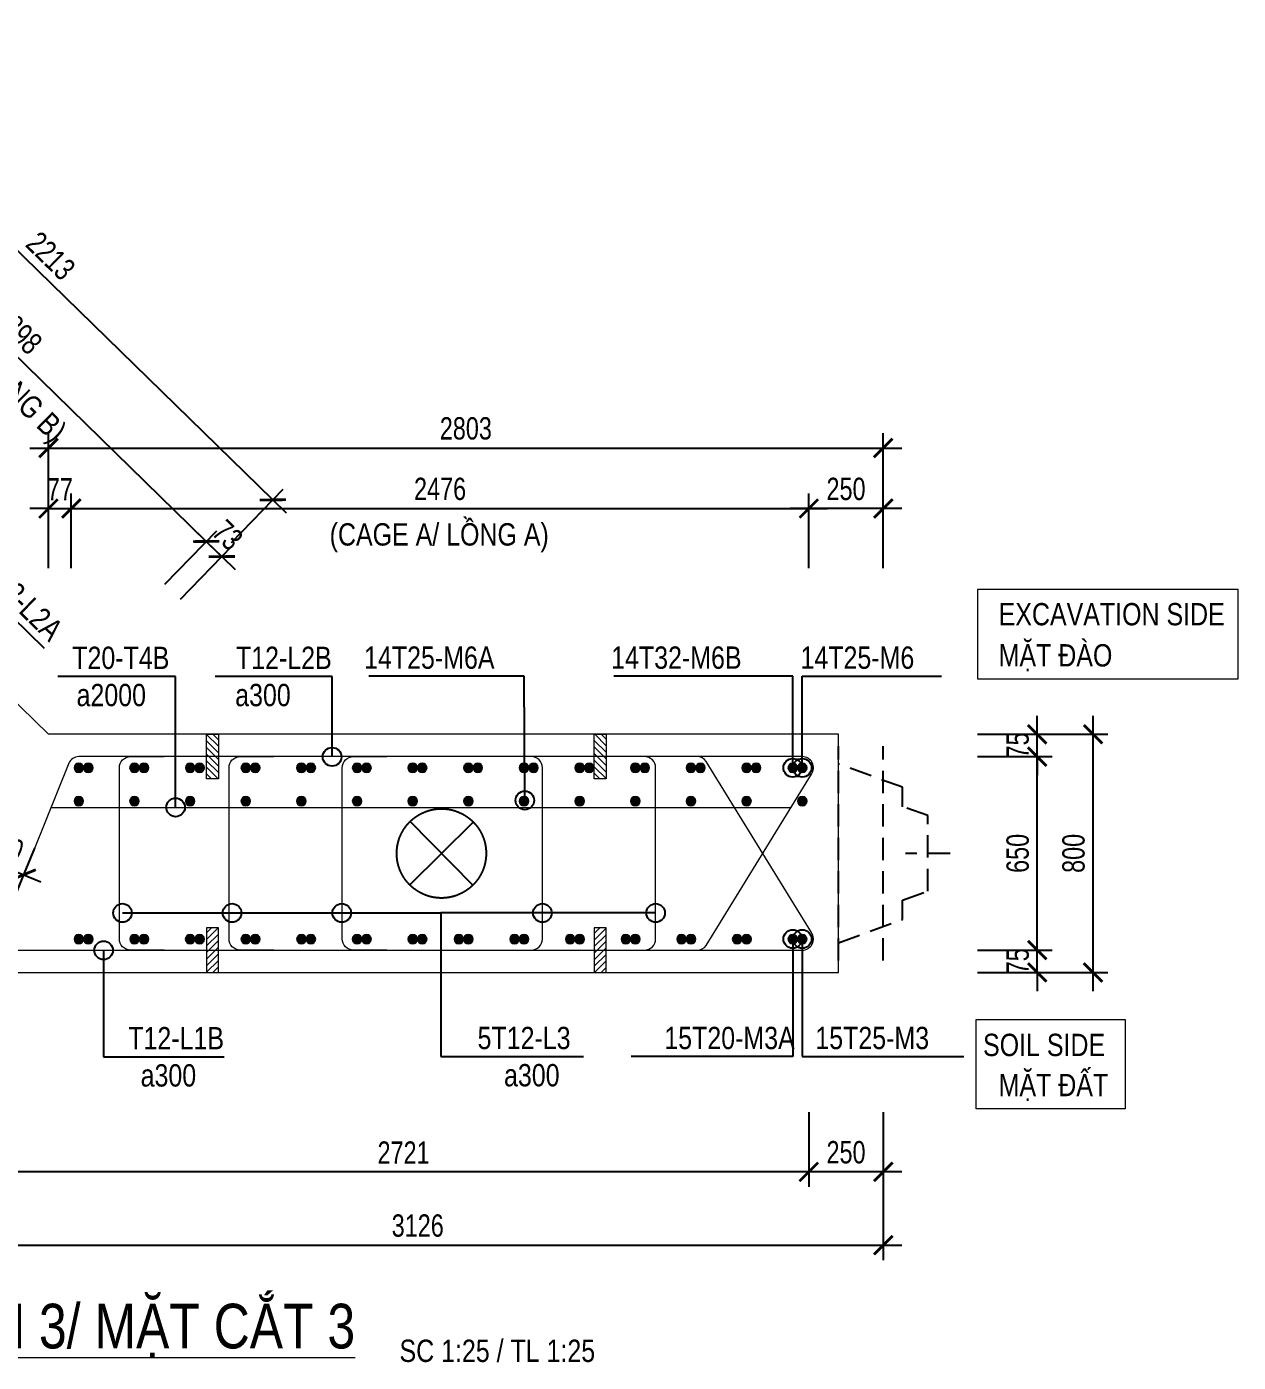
# Model space of a CAD drawing. Header units: millimetres. Extents: x 2611025 to 4139346, y -89870 to 101087.
# Drawn here: x 3823453 to 3839724, y -21333 to -3390 of the extents above; entities that cross this region are included whole.
import ezdxf
from ezdxf.enums import TextEntityAlignment as Align

# ---------------------------------------------------------------- set-up
doc = ezdxf.new("R2010")
doc.units = ezdxf.units.MM
doc.header["$LTSCALE"] = 1200
doc.header["$PDMODE"] = 35
doc.linetypes.add('CENTER', pattern=[2, 1.25, -0.25, 0.25, -0.25])
doc.linetypes.add('HIDDEN', pattern=[0.375, 0.25, -0.125])
for name, color, linetype in [('2', 3, 'Continuous'), ('CDC.04.HIDDEN', 8, 'HIDDEN'), ('MIE', 5, 'HIDDEN')]:
    doc.layers.add(name, color=color, linetype=linetype)
for name, color, linetype, lineweight in [('5', 5, 'Continuous', 13), ('BOUND', 3, 'Continuous', 20), ('CWS', 8, 'HIDDEN', 9), ('ENOTE', 2, 'Continuous', 15), ('GRID', 74, 'CENTER', 15), ('K-THUOC', 1, 'Continuous', 18), ('LEADER', 8, 'Continuous', 9), ('MCT', 6, 'Continuous', 20), ('TEXTEN', 3, 'Continuous', 13), ('TEXTMA', 2, 'Continuous', 13), ('TEXTVN', 2, 'Continuous', 20), ('TIE', 4, 'Continuous', 13)]:
    doc.layers.add(name, color=color, linetype=linetype, lineweight=lineweight)
doc.styles.add('DB_Arial', font='arial.ttf', dxfattribs={"width": 0.8})
doc.styles.add('SMTEXT', font='arial.ttf', dxfattribs={"width": 0.75})
doc.dimstyles.new('BSV25', dxfattribs={"dimtxt": 300, "dimasz": 250, "dimexe": 200, "dimexo": 0, "dimgap": 108, "dimtad": 1, "dimdec": 0, "dimlfac": 0.25, "dimdsep": 46, "dimtxsty": 'SMTEXT', "dimblk": 'ARCHTICK', "dimcen": 100, "dimdle": 250, "dimclrd": 256, "dimclre": 256, "dimclrt": 2, "dimadec": 0, "dimazin": 0, "dimtfac": 1, "dimtdec": 0, "dimtix": 1, "dimtmove": 2, "dimatfit": 3, "dimfxl": 800, "dimfxlon": 1, "dimtolj": 1, "dimtzin": 0, "dimarcsym": 0})

# ---------------------------------------------------------------- blocks, each defined once
blk = doc.blocks.new('_ArchTick')
at = {"color": 0, "linetype": 'ByBlock', "const_width": 0.15}
blk.add_lwpolyline([(-0.5, -0.5), (0.5, 0.5)], dxfattribs=at)
blk = doc.blocks.new('*D1226')
at = {"layer": 'Defpoints', "color": 0, "transparency": 16777216}
for p in [(3834416, -12896), (3837773, -12896), (3834416, -16096)]:
    blk.add_point(p, dxfattribs=at)
at = {"layer": 'K-THUOC', "lineweight": -2, "transparency": 16777216}
for p, q in [((3837773, -16346), (3837773, -12646)), ((3836973, -12896), (3837973, -12896)), ((3836973, -16096), (3837973, -16096))]:
    blk.add_line(p, q, dxfattribs=at)
at = {"layer": 'K-THUOC', "lineweight": -2, "transparency": 16777216, "xscale": 250, "yscale": 250, "zscale": 250}
for p, rotation in [((3837773, -12896), 90), ((3837773, -16096), 270)]:
    blk.add_blockref('_ArchTick', p, dxfattribs=dict(at, rotation=rotation))
at = {"layer": 'K-THUOC', "color": 2, "transparency": 16777216, "insert": (3837512, -14496), "char_height": 300, "attachment_point": 5, "rotation": 90, "style": 'SMTEXT'}
blk.add_mtext('\\A1;800', dxfattribs=at)
blk = doc.blocks.new('*D1227')
at = {"layer": 'Defpoints', "color": 0, "transparency": 16777216}
for p in [(3834416, -15796), (3837023, -15796), (3834416, -16096)]:
    blk.add_point(p, dxfattribs=at)
at = {"layer": 'K-THUOC', "lineweight": -2, "transparency": 16777216}
for p, q in [((3837023, -15796), (3837023, -15546)), ((3836223, -15796), (3837223, -15796)), ((3837023, -16096), (3837023, -15796)), ((3836223, -16096), (3837223, -16096)), ((3837023, -16096), (3837023, -16346))]:
    blk.add_line(p, q, dxfattribs=at)
at = {"layer": 'K-THUOC', "lineweight": -2, "transparency": 16777216, "xscale": 250, "yscale": 250, "zscale": 250}
for p, rotation in [((3837023, -15796), 270), ((3837023, -16096), 90)]:
    blk.add_blockref('_ArchTick', p, dxfattribs=dict(at, rotation=rotation))
at = {"layer": 'K-THUOC', "color": 2, "transparency": 16777216, "insert": (3836762, -15946), "char_height": 300, "attachment_point": 5, "rotation": 90, "style": 'SMTEXT'}
blk.add_mtext('\\A1;75', dxfattribs=at)
blk = doc.blocks.new('*D1228')
at = {"layer": 'Defpoints', "color": 0, "transparency": 16777216}
for p in [(3834416, -13196), (3837023, -13196), (3834416, -15796)]:
    blk.add_point(p, dxfattribs=at)
at = {"layer": 'K-THUOC', "lineweight": -2, "transparency": 16777216}
for p, q in [((3837023, -16046), (3837023, -12946)), ((3836223, -13196), (3837223, -13196)), ((3836223, -15796), (3837223, -15796))]:
    blk.add_line(p, q, dxfattribs=at)
at = {"layer": 'K-THUOC', "lineweight": -2, "transparency": 16777216, "xscale": 250, "yscale": 250, "zscale": 250}
for p, rotation in [((3837023, -13196), 90), ((3837023, -15796), 270)]:
    blk.add_blockref('_ArchTick', p, dxfattribs=dict(at, rotation=rotation))
at = {"layer": 'K-THUOC', "color": 2, "transparency": 16777216, "insert": (3836762, -14496), "char_height": 300, "attachment_point": 5, "rotation": 90, "style": 'SMTEXT'}
blk.add_mtext('\\A1;650', dxfattribs=at)
blk = doc.blocks.new('*D1229')
at = {"layer": 'Defpoints', "color": 0, "transparency": 16777216}
for p in [(3834416, -12896), (3837023, -12896), (3834416, -13196)]:
    blk.add_point(p, dxfattribs=at)
at = {"layer": 'K-THUOC', "lineweight": -2, "transparency": 16777216}
for p, q in [((3837023, -12896), (3837023, -12646)), ((3836223, -12896), (3837223, -12896)), ((3837023, -13196), (3837023, -12896)), ((3836223, -13196), (3837223, -13196)), ((3837023, -13196), (3837023, -13446))]:
    blk.add_line(p, q, dxfattribs=at)
at = {"layer": 'K-THUOC', "lineweight": -2, "transparency": 16777216, "xscale": 250, "yscale": 250, "zscale": 250}
for p, rotation in [((3837023, -12896), 270), ((3837023, -13196), 90)]:
    blk.add_blockref('_ArchTick', p, dxfattribs=dict(at, rotation=rotation))
at = {"layer": 'K-THUOC', "color": 2, "transparency": 16777216, "insert": (3836762, -13046), "char_height": 300, "attachment_point": 5, "rotation": 90, "style": 'SMTEXT'}
blk.add_mtext('\\A1;75', dxfattribs=at)
blk = doc.blocks.new('sp')
at = {"layer": '5', "lineweight": 20}
h = blk.add_hatch(dxfattribs=at)
h.set_pattern_fill('ANSI31', color=256, scale=500)
h.set_pattern_definition([(45, (0, 0), (-44.194, 44.194), [])])
h.paths.add_polyline_path([(80, 300), (-80, 300), (-80, -300), (80, -300)])
blk.add_lwpolyline([(-80, -300), (80, -300), (80, 300), (-80, 300)], close=True, dxfattribs=at)
blk = doc.blocks.new('tremie')
at = {"layer": 'MIE', "color": 74, "ltscale": 1000}
for p, q in [((424, -424), (-424, 424)), ((424, 424), (-424, -424))]:
    blk.add_line(p, q, dxfattribs=at)
at = {"layer": 'MIE', "ltscale": 500}
blk.add_circle((0, 0), 600, dxfattribs=at)
blk = doc.blocks.new('*D1254')
at = {"layer": 'Defpoints', "color": 0, "transparency": 16777216}
for p in [(3822820, -14123), (3823559, -14428), (3823412, -14783)]:
    blk.add_point(p, dxfattribs=at)
at = {"layer": 'K-THUOC', "lineweight": -2, "transparency": 16777216}
for p, q in [((3822820, -14123), (3822597, -14663)), ((3822442, -14383), (3823643, -14879)), ((3823559, -14428), (3823335, -14968))]:
    blk.add_line(p, q, dxfattribs=at)
at = {"layer": 'K-THUOC', "lineweight": -2, "transparency": 16777216, "xscale": 250, "yscale": 250, "zscale": 250}
for p, rotation in [((3822673, -14478), 157.5409148635427), ((3823412, -14783), 337.5409148635426)]:
    blk.add_blockref('_ArchTick', p, dxfattribs=dict(at, rotation=rotation))
at = {"layer": 'K-THUOC', "color": 2, "transparency": 16777216, "insert": (3823142, -14389), "char_height": 300, "attachment_point": 5, "rotation": 337.5409, "style": 'SMTEXT'}
blk.add_mtext('\\A1;200', dxfattribs=at)
blk = doc.blocks.new('mct1')
at = {"lineweight": 9}
h = blk.add_hatch(color=256, dxfattribs=at)
h.dxf.hatch_style = 1
h.paths.add_polyline_path([(-16, 0, 1), (16, 0, 1)])
blk.add_circle((0, 0), 16, dxfattribs=at)
blk = doc.blocks.new('*U1218')
at = {"layer": 'MCT', "xscale": -4, "yscale": 4, "zscale": 4, "rotation": 180}
blk.add_blockref('mct1', (0, 0), dxfattribs=at)
blk = doc.blocks.new('*U1219')
at = {"layer": '2', "color": 0, "linetype": 'ByBlock', "lineweight": -2, "transparency": 16777216}
for p in [(0, 0), (747, 0), (1495, 0), (2242, 0), (2989, 0), (3737, 0), (4484, 0), (5232, 0), (5979, 0), (6726, 0), (7474, 0), (8221, 0), (8968, 0), (9716, 0)]:
    blk.add_blockref('*U1218', p, dxfattribs=at)
blk = doc.blocks.new('*U1220')
at = {"layer": 'MCT', "xscale": -4, "yscale": 4, "zscale": 4, "rotation": 180}
blk.add_blockref('mct1', (0, 0), dxfattribs=at)
blk = doc.blocks.new('*U1221')
at = {"layer": '2', "color": 0, "linetype": 'ByBlock', "lineweight": -2, "transparency": 16777216}
for p in [(0, 0), (747, 0), (1495, 0), (2242, 0), (2989, 0), (3737, 0), (4484, 0), (5232, 0), (5979, 0), (6726, 0), (7474, 0), (8221, 0), (8968, 0), (9716, 0)]:
    blk.add_blockref('*U1220', p, dxfattribs=at)
blk = doc.blocks.new('cws800')
at = {"layer": 'CDC.04.HIDDEN'}
for p, q in [((-600, 1440), (-600, -1440)), ((0, 1440), (0, -1440))]:
    blk.add_line(p, q, dxfattribs=at)
for points in [[(0, 1200), (-860, 888), (-860, 627), (-1200, 507), (-1200, -507), (-860, -627), (-860, -888), (0, -1200)], [(-1500, 0), (-900, 0)]]:
    blk.add_lwpolyline(points, dxfattribs=at)
blk = doc.blocks.new('*D1463')
at = {"layer": 'Defpoints', "color": 0, "transparency": 16777216}
for p in [(3833956, -9863), (3824052, -12896), (3833956, -13346)]:
    blk.add_point(p, dxfattribs=at)
at = {"layer": 'K-THUOC', "lineweight": -2, "transparency": 16777216}
for p, q in [((3824052, -10663), (3824052, -9663)), ((3833956, -10663), (3833956, -9663)), ((3823802, -9863), (3834206, -9863))]:
    blk.add_line(p, q, dxfattribs=at)
at = {"layer": 'K-THUOC', "lineweight": -2, "transparency": 16777216, "xscale": 250, "yscale": 250, "zscale": 250, "rotation": 180}
blk.add_blockref('_ArchTick', (3824052, -9863), dxfattribs=at)
at = {"layer": 'K-THUOC', "lineweight": -2, "transparency": 16777216, "xscale": 250, "yscale": 250, "zscale": 250}
blk.add_blockref('_ArchTick', (3833956, -9863), dxfattribs=at)
at = {"layer": 'K-THUOC', "color": 2, "transparency": 16777216, "insert": (3829004, -9601), "char_height": 300, "attachment_point": 5, "style": 'SMTEXT'}
blk.add_mtext('\\A1;2476', dxfattribs=at)
blk = doc.blocks.new('*D1464')
at = {"layer": 'Defpoints', "color": 0, "transparency": 16777216}
for p in [(3833956, -9863), (3834956, -12896), (3833956, -13346)]:
    blk.add_point(p, dxfattribs=at)
at = {"layer": 'K-THUOC', "lineweight": -2, "transparency": 16777216}
for p, q in [((3833956, -10663), (3833956, -9663)), ((3834956, -10663), (3834956, -9663)), ((3835206, -9863), (3833706, -9863))]:
    blk.add_line(p, q, dxfattribs=at)
at = {"layer": 'K-THUOC', "lineweight": -2, "transparency": 16777216, "xscale": 250, "yscale": 250, "zscale": 250, "rotation": 180}
blk.add_blockref('_ArchTick', (3833956, -9863), dxfattribs=at)
at = {"layer": 'K-THUOC', "lineweight": -2, "transparency": 16777216, "xscale": 250, "yscale": 250, "zscale": 250}
blk.add_blockref('_ArchTick', (3834956, -9863), dxfattribs=at)
at = {"layer": 'K-THUOC', "color": 2, "transparency": 16777216, "insert": (3834456, -9601), "char_height": 300, "attachment_point": 5, "style": 'SMTEXT'}
blk.add_mtext('\\A1;250', dxfattribs=at)
blk = doc.blocks.new('*D1465')
at = {"layer": 'Defpoints', "color": 0, "transparency": 16777216}
for p in [(3817994, -7502), (3825865, -10305), (3823536, -12692)]:
    blk.add_point(p, dxfattribs=at)
at = {"layer": 'K-THUOC', "lineweight": -2, "transparency": 16777216}
for p, q in [((3820253, -4828), (3826044, -10480)), ((3819874, -5576), (3820572, -4860)), ((3825307, -10878), (3826005, -10162))]:
    blk.add_line(p, q, dxfattribs=at)
at = {"layer": 'K-THUOC', "lineweight": -2, "transparency": 16777216, "xscale": 250, "yscale": 250, "zscale": 250}
for p, rotation in [((3820432, -5003), 135.698694382983), ((3825865, -10305), 315.698694382983)]:
    blk.add_blockref('_ArchTick', p, dxfattribs=dict(at, rotation=rotation))
at = {"layer": 'K-THUOC', "color": 2, "transparency": 16777216, "insert": (3823331, -7467), "char_height": 300, "attachment_point": 5, "rotation": 315.6987, "style": 'SMTEXT'}
blk.add_mtext('\\A1;1898', dxfattribs=at)
blk = doc.blocks.new('*D1467')
at = {"layer": 'Defpoints', "color": 0, "transparency": 16777216}
for p in [(3826074, -10509), (3823536, -12692), (3823745, -12896)]:
    blk.add_point(p, dxfattribs=at)
at = {"layer": 'K-THUOC', "lineweight": -2, "transparency": 16777216}
for p, q in [((3825307, -10878), (3826005, -10162)), ((3825865, -10305), (3825686, -10130)), ((3825516, -11082), (3826214, -10366)), ((3825865, -10305), (3826074, -10509)), ((3826074, -10509), (3826253, -10684))]:
    blk.add_line(p, q, dxfattribs=at)
at = {"layer": 'K-THUOC', "lineweight": -2, "transparency": 16777216, "xscale": 250, "yscale": 250, "zscale": 250}
for p, rotation in [((3825865, -10305), 315.698694382983), ((3826074, -10509), 135.698694382983)]:
    blk.add_blockref('_ArchTick', p, dxfattribs=dict(at, rotation=rotation))
at = {"layer": 'K-THUOC', "color": 2, "transparency": 16777216, "insert": (3826152, -10220), "char_height": 300, "attachment_point": 5, "rotation": 315.6987, "style": 'SMTEXT'}
blk.add_mtext('\\A1;73', dxfattribs=at)
blk = doc.blocks.new('*D1472')
at = {"layer": 'Defpoints', "color": 0, "transparency": 16777216}
for p in [(3833956, -15647), (3834956, -15936), (3833956, -18775)]:
    blk.add_point(p, dxfattribs=at)
at = {"layer": 'K-THUOC', "lineweight": -2, "transparency": 16777216}
for p, q in [((3833956, -17975), (3833956, -18975)), ((3834956, -17975), (3834956, -18975)), ((3835206, -18775), (3833706, -18775))]:
    blk.add_line(p, q, dxfattribs=at)
at = {"layer": 'K-THUOC', "lineweight": -2, "transparency": 16777216, "xscale": 250, "yscale": 250, "zscale": 250, "rotation": 180}
blk.add_blockref('_ArchTick', (3833956, -18775), dxfattribs=at)
at = {"layer": 'K-THUOC', "lineweight": -2, "transparency": 16777216, "xscale": 250, "yscale": 250, "zscale": 250}
blk.add_blockref('_ArchTick', (3834956, -18775), dxfattribs=at)
at = {"layer": 'K-THUOC', "color": 2, "transparency": 16777216, "insert": (3834456, -18513), "char_height": 300, "attachment_point": 5, "style": 'SMTEXT'}
blk.add_mtext('\\A1;250', dxfattribs=at)
blk = doc.blocks.new('*D1473')
at = {"layer": 'Defpoints', "color": 0, "transparency": 16777216}
for p in [(3833956, -15647), (3823073, -16096), (3823073, -18775)]:
    blk.add_point(p, dxfattribs=at)
at = {"layer": 'K-THUOC', "lineweight": -2, "transparency": 16777216}
for p, q in [((3823073, -17975), (3823073, -18975)), ((3833956, -17975), (3833956, -18975)), ((3834206, -18775), (3822823, -18775))]:
    blk.add_line(p, q, dxfattribs=at)
at = {"layer": 'K-THUOC', "lineweight": -2, "transparency": 16777216, "xscale": 250, "yscale": 250, "zscale": 250, "rotation": 180}
blk.add_blockref('_ArchTick', (3823073, -18775), dxfattribs=at)
at = {"layer": 'K-THUOC', "lineweight": -2, "transparency": 16777216, "xscale": 250, "yscale": 250, "zscale": 250}
blk.add_blockref('_ArchTick', (3833956, -18775), dxfattribs=at)
at = {"layer": 'K-THUOC', "color": 2, "transparency": 16777216, "insert": (3828514, -18516), "char_height": 300, "attachment_point": 5, "style": 'SMTEXT'}
blk.add_mtext('\\A1;2721', dxfattribs=at)
blk = doc.blocks.new('*D1475')
at = {"layer": 'Defpoints', "color": 0, "transparency": 16777216}
for p in [(3834956, -15936), (3822452, -16096), (3834956, -19760)]:
    blk.add_point(p, dxfattribs=at)
at = {"layer": 'K-THUOC', "lineweight": -2, "transparency": 16777216}
for p, q in [((3822452, -18960), (3822452, -19960)), ((3834956, -18960), (3834956, -19960)), ((3822202, -19760), (3835206, -19760))]:
    blk.add_line(p, q, dxfattribs=at)
at = {"layer": 'K-THUOC', "lineweight": -2, "transparency": 16777216, "xscale": 250, "yscale": 250, "zscale": 250, "rotation": 180}
blk.add_blockref('_ArchTick', (3822452, -19760), dxfattribs=at)
at = {"layer": 'K-THUOC', "lineweight": -2, "transparency": 16777216, "xscale": 250, "yscale": 250, "zscale": 250}
blk.add_blockref('_ArchTick', (3834956, -19760), dxfattribs=at)
at = {"layer": 'K-THUOC', "color": 2, "transparency": 16777216, "insert": (3828704, -19498), "char_height": 300, "attachment_point": 5, "style": 'SMTEXT'}
blk.add_mtext('\\A1;3126', dxfattribs=at)
blk = doc.blocks.new('*D1476')
at = {"layer": 'Defpoints', "color": 0, "transparency": 16777216}
for p in [(3817380, -6685), (3826760, -9747), (3823715, -12867)]:
    blk.add_point(p, dxfattribs=at)
at = {"layer": 'K-THUOC', "lineweight": -2, "transparency": 16777216}
for p, q in [((3820246, -3390), (3826938, -9921)), ((3819866, -4137), (3820564, -3421)), ((3826201, -10319), (3826899, -9604))]:
    blk.add_line(p, q, dxfattribs=at)
at = {"layer": 'K-THUOC', "lineweight": -2, "transparency": 16777216, "xscale": 250, "yscale": 250, "zscale": 250}
for p, rotation in [((3820425, -3565), 135.698694382983), ((3826760, -9747), 315.698694382983)]:
    blk.add_blockref('_ArchTick', p, dxfattribs=dict(at, rotation=rotation))
at = {"layer": 'K-THUOC', "color": 2, "transparency": 16777216, "insert": (3823775, -6469), "char_height": 300, "attachment_point": 5, "rotation": 315.6987, "style": 'SMTEXT'}
blk.add_mtext('\\A1;2213', dxfattribs=at)
blk = doc.blocks.new('*D1477')
at = {"layer": 'Defpoints', "color": 0, "transparency": 16777216}
for p in [(3824052, -9863), (3823745, -12896), (3824052, -12896)]:
    blk.add_point(p, dxfattribs=at)
at = {"layer": 'K-THUOC', "lineweight": -2, "transparency": 16777216}
for p, q in [((3823745, -10663), (3823745, -9663)), ((3824052, -10663), (3824052, -9663)), ((3823745, -9863), (3823495, -9863)), ((3823745, -9863), (3824052, -9863)), ((3824052, -9863), (3824302, -9863))]:
    blk.add_line(p, q, dxfattribs=at)
at = {"layer": 'K-THUOC', "lineweight": -2, "transparency": 16777216, "xscale": 250, "yscale": 250, "zscale": 250}
blk.add_blockref('_ArchTick', (3823745, -9863), dxfattribs=at)
at = {"layer": 'K-THUOC', "lineweight": -2, "transparency": 16777216, "xscale": 250, "yscale": 250, "zscale": 250, "rotation": 180}
blk.add_blockref('_ArchTick', (3824052, -9863), dxfattribs=at)
at = {"layer": 'K-THUOC', "color": 2, "transparency": 16777216, "insert": (3823899, -9605), "char_height": 300, "attachment_point": 5, "style": 'SMTEXT'}
blk.add_mtext('\\A1;77', dxfattribs=at)
blk = doc.blocks.new('*D1478')
at = {"layer": 'Defpoints', "color": 0, "transparency": 16777216}
for p in [(3834956, -9050), (3823745, -12896), (3834956, -12896)]:
    blk.add_point(p, dxfattribs=at)
at = {"layer": 'K-THUOC', "lineweight": -2, "transparency": 16777216}
for p, q in [((3823745, -9850), (3823745, -8850)), ((3834956, -9850), (3834956, -8850)), ((3823495, -9050), (3835206, -9050))]:
    blk.add_line(p, q, dxfattribs=at)
at = {"layer": 'K-THUOC', "lineweight": -2, "transparency": 16777216, "xscale": 250, "yscale": 250, "zscale": 250, "rotation": 180}
blk.add_blockref('_ArchTick', (3823745, -9050), dxfattribs=at)
at = {"layer": 'K-THUOC', "lineweight": -2, "transparency": 16777216, "xscale": 250, "yscale": 250, "zscale": 250}
blk.add_blockref('_ArchTick', (3834956, -9050), dxfattribs=at)
at = {"layer": 'K-THUOC', "color": 2, "transparency": 16777216, "insert": (3829350, -8788), "char_height": 300, "attachment_point": 5, "style": 'SMTEXT'}
blk.add_mtext('\\A1;2803', dxfattribs=at)

msp = doc.modelspace()

# ---------------------------------------------------------------- linework, layer by layer
at = {"layer": 'BOUND'}
msp.add_lwpolyline([(3823006.5, -16096.1), (3834355.7, -16096.1), (3834355.7, -12896.1), (3823744.7, -12896.1), (3816957.6, -6272.6), (3814727.5, -8557.8), (3822452, -16096.1)], dxfattribs=at)
at = {"layer": 'TEXTEN'}
for points in [[(3839723.5, -12153.1), (3839723.5, -10953.1), (3836223.5, -10953.1), (3836223.5, -12153.1)], [(3836203.2, -17929.8), (3836203.2, -16729.8), (3838203.2, -16729.8), (3838203.2, -17929.8)]]:
    msp.add_lwpolyline(points, close=True, dxfattribs=at)
at = {"layer": 'TIE'}
msp.add_line((3823779.4, -13878.1), (3833717.5, -13878.1), dxfattribs=at)
at = {"layer": 'TIE', "lineweight": 20}
msp.add_lwpolyline([(3829133.9, -15796.1), (3832456.5, -15796.1, 0.244599), (3832579.3, -15732.2), (3833991.1, -13432.2, 0.6069433), (3833868.2, -13196.1), (3824152.1, -13196.1, 0.305741), (3824018.5, -13286.2), (3823084.5, -15598.2, 0.5316973), (3823218.1, -15796.1), (3833868.2, -15796.1, 0.6069433), (3833991.1, -15560.1), (3832579.3, -13260.1, 0.244599), (3832456.5, -13196.1), (3829133.9, -13196.1)], format="xyb", dxfattribs=at)
at = {"layer": 'TIE'}
for points in [[(3825297.4, -15796.1), (3824847.4, -15796.1, -0.4142136), (3824697.4, -15646.1), (3824697.4, -13346.1, -0.4142136), (3824847.4, -13196.1), (3825297.4, -13196.1)], [(3826770, -15796.1), (3826320, -15796.1, -0.4142136), (3826170, -15646.1), (3826170, -13346.1, -0.4142136), (3826320, -13196.1), (3826770, -13196.1)], [(3828289.8, -15796.1), (3827839.8, -15796.1, -0.4142136), (3827689.8, -15646.1), (3827689.8, -13346.1, -0.4142136), (3827839.8, -13196.1), (3828289.8, -13196.1)], [(3829778.3, -15796.1), (3830228.3, -15796.1, 0.4142136), (3830378.3, -15646.1), (3830378.3, -13346.1, 0.4142136), (3830228.3, -13196.1), (3829778.3, -13196.1)], [(3831299, -15796.1), (3831749, -15796.1, 0.4142136), (3831899, -15646.1), (3831899, -13346.1, 0.4142136), (3831749, -13196.1), (3831299, -13196.1)]]:
    msp.add_lwpolyline(points, format="xyb", dxfattribs=at)

# ---------------------------------------------------------------- block references
at = {"layer": '2'}
for name, p in [('*U1219', (3824152.4, -13346.1)), ('*U1221', (3824152.4, -13794.1))]:
    msp.add_blockref(name, p, dxfattribs=at)
at = {"layer": 'CWS', "rotation": 180}
msp.add_blockref('cws800', (3834355.7, -14496.1), dxfattribs=at)
at = {"layer": 'ENOTE', "xscale": -1}
for p in [(3825947.6, -13196.1), (3831154.3, -13196.1)]:
    msp.add_blockref('sp', p, dxfattribs=at)
at = {"layer": 'ENOTE', "rotation": 180}
for p in [(3825947.6, -15796.1), (3831154.3, -15796.1)]:
    msp.add_blockref('sp', p, dxfattribs=at)
at = {"layer": 'GRID', "rotation": 269.6724061558663}
msp.add_blockref('tremie', (3829022.5, -14496.1), dxfattribs=at)
at = {"layer": 'MCT', "xscale": -4, "yscale": 4, "zscale": 4, "rotation": 180}
for p in [(3824280.4, -13346.1), (3825027.7, -13346.1), (3825775.1, -13346.1), (3826522.5, -13346.1), (3827269.9, -13346.1), (3828017.2, -13346.1), (3828764.6, -13346.1), (3829512, -13346.1), (3830259.4, -13346.1), (3831006.7, -13346.1), (3831754.1, -13346.1), (3832501.5, -13346.1), (3833248.9, -13346.1), (3833740.2, -13346.1), (3824152.4, -15648.5), (3824280.4, -15648.5), (3824899.7, -15648.5), (3825027.7, -15648.5), (3825647.1, -15648.5), (3825775.1, -15648.5), (3826394.5, -15648.5), (3826522.5, -15648.5), (3827141.9, -15648.5), (3827269.9, -15648.5), (3827889.2, -15648.5), (3828017.2, -15648.5), (3828636.6, -15648.5), (3828764.6, -15648.5), (3829256, -15648.5), (3829384, -15648.5), (3830003.4, -15648.5), (3830131.4, -15648.5), (3830750.7, -15648.5), (3830878.7, -15648.5), (3831498.1, -15648.5), (3831626.1, -15648.5), (3832245.5, -15648.5), (3832373.5, -15648.5), (3832992.9, -15648.5), (3833120.9, -15648.5), (3833740.2, -15648.5), (3833868.2, -15648.5)]:
    msp.add_blockref('mct1', p, dxfattribs=at)

# ---------------------------------------------------------------- texts
at = {"layer": 'TEXTEN', "style": 'DB_Arial', "width": 0.8}
msp.add_text('T12-L2A', height=300, rotation=315.70924, dxfattribs=at).set_placement((3823756.9, -11666.7), align=Align.RIGHT)
for s, p in [('T20-T4B', (3825368.9, -12018.7)), ('T12-L2B', (3827549.1, -12018.7)), ('T12-L1B', (3826102.8, -17128.7)), ('5T12-L3', (3830756.3, -17126.1)), ('a300', (3830609, -17626.1))]:
    msp.add_text(s, height=300, dxfattribs=at).set_placement(p, align=Align.RIGHT)
for s, p in [('a2000', (3824122.6, -12518.7)), ('a300', (3826252.7, -12518.7)), ('a300', (3824982.8, -17628.7))]:
    msp.add_text(s, height=300, dxfattribs=at).set_placement(p)
at = {"layer": 'TEXTMA', "style": 'DB_Arial', "width": 0.8}
for s, p in [('14T25-M6A', (3827983.8, -12016.1)), ('14T32-M6B', (3831301.6, -12016.1)), ('14T25-M6', (3833844.6, -12016.1)), ('15T20-M3A', (3832015.5, -17126.1)), ('15T25-M3', (3834043.6, -17126.1))]:
    msp.add_text(s, height=300, dxfattribs=at).set_placement(p)
at = {"layer": 'TEXTVN', "style": 'DB_Arial', "width": 0.8}
msp.add_text('(CAGE B/ LỒNG B)', height=300, rotation=315.69869, dxfattribs=at).set_placement((3821700.4, -6936.5, 0))
for s, p in [('(CAGE A/ LỒNG A)', (3827521.3, -10360.6, 0)), ('EXCAVATION SIDE', (3836505.5, -11432.6)), ('MẶT ĐÀO', (3836505.5, -11985.3)), ('MẶT ĐẤT', (3836505.5, -17758.2))]:
    msp.add_text(s, height=300, dxfattribs=at).set_placement(p)
msp.add_text('SOIL SIDE', height=300, dxfattribs=at).set_placement((3837935.5, -17219.2, 0), align=Align.RIGHT)
at = {"layer": 'TEXTVN', "lineweight": 20, "style": 'DB_Arial', "width": 0.8}
msp.add_text('%%USECTION 3/ MẶT CẮT 3', height=600, dxfattribs=at).set_placement((3827864.3, -21146.6, 0), align=Align.RIGHT)
msp.add_text('SC 1:25 / TL 1:25', height=300, dxfattribs=at).set_placement((3828459.4, -21328.8, 0))

# ---------------------------------------------------------------- dimensions: what is measured, and where the dimension line sits
at = {"layer": 'K-THUOC'}
for base, p1, p2, angle, picture, middle in [((3826759.6, -9746.7), (3817379.9, -6684.7), (3823714.7, -12866.8), 315.69869, '*D1476', (3823774.7, -6468.7)), ((3825865.3, -10305.1), (3817993.5, -7502), (3823535.7, -12692.2), 315.69869, '*D1465', (3823331.2, -7467.1)), ((3826074.3, -10509), (3823535.7, -12692.2), (3823744.7, -12896.1), 315.69869, '*D1467', (3826152.3, -10220.1)), ((3837772.8, -12896.1), (3834415.7, -16096.1), (3834415.7, -12896.1), 90, '*D1226', (3837511.6, -14496.1)), ((3837022.8, -12896.1), (3834415.7, -13196.1), (3834415.7, -12896.1), 90, '*D1229', (3836762.2, -13046.1)), ((3837022.8, -13196.1), (3834415.7, -15796.1), (3834415.7, -13196.1), 90, '*D1228', (3836761.6, -14496.1)), ((3837022.8, -15796.1), (3834415.7, -16096.1), (3834415.7, -15796.1), 90, '*D1227', (3836762.2, -15946.1))]:
    dim = msp.add_linear_dim(base=base, p1=p1, p2=p2, angle=angle, dimstyle='BSV25', dxfattribs=at)
    dim.commit()
    dim.dimension.update_dxf_attribs({"geometry": picture, "text_midpoint": middle})
for base, p1, p2, picture, middle in [((3834955.7, -9049.6), (3823744.7, -12896.1), (3834955.7, -12896.1), '*D1478', (3829350.2, -8788.3)), ((3824052.4, -9862.5), (3823744.7, -12896.1), (3824052.4, -12896.1), '*D1477', (3823898.6, -9604.5)), ((3833955.7, -9862.5), (3824052.4, -12896.1), (3833955.7, -13346.1), '*D1463', (3829004, -9601.3)), ((3833955.7, -9862.5), (3834955.7, -12896.1), (3833955.7, -13346.1), '*D1464', (3834455.7, -9601.3)), ((3823073.1, -18774.6), (3833955.7, -15647), (3823073.1, -16096.1), '*D1473', (3828514.4, -18516)), ((3833955.7, -18774.6), (3834955.7, -15936.4), (3833955.7, -15647), '*D1472', (3834455.7, -18513.5)), ((3834955.7, -19759.6), (3822452, -16096.1), (3834955.7, -15936.4), '*D1475', (3828703.8, -19498.3))]:
    dim = msp.add_linear_dim(base=base, p1=p1, p2=p2, dimstyle='BSV25', dxfattribs=at)
    dim.commit()
    dim.dimension.update_dxf_attribs({"geometry": picture, "text_midpoint": middle})
dim = msp.add_aligned_dim(p1=(3822820.3, -14122.7), p2=(3823558.6, -14427.9), distance=-384.6, dimstyle='BSV25', dxfattribs=at)
dim.commit()
dim.dimension.update_dxf_attribs({"geometry": '*D1254', "text_midpoint": (3823142.3, -14389.3)})

# ---------------------------------------------------------------- leaders
at = {"layer": 'LEADER'}
for points in [[(3821776.8, -11383.5), (3822531, -10610.4), (3823687.1, -11738.3)], [(3825452.3, -13878.1), (3825452.3, -12118.7), (3823869, -12118.7)], [(3827554.2, -13198.7), (3827554.2, -12118.7), (3825983.4, -12118.7)], [(3830142.9, -13784.2), (3830132.1, -12116.1), (3828048.3, -12116.1)], [(3833740.2, -13346.1), (3833740.2, -12116.1), (3831337.7, -12116.1)], [(3833868.2, -13346.1), (3833868.2, -12116.1), (3835739.9, -12116.1)], [(3824738.7, -15296.1), (3829015.3, -15296.1), (3829015.3, -17226.1), (3830928.2, -17226.1)], [(3826211.3, -15296.1), (3829015.3, -15296.1), (3829015.3, -17226.1), (3830928.2, -17226.1)], [(3827683.9, -15296.1), (3829015.3, -15296.1), (3829015.3, -17226.1), (3830928.2, -17226.1)], [(3831899, -15296.1), (3829015.3, -15296.1), (3829015.3, -17226.1), (3830928.2, -17226.1)], [(3830378.3, -15296.1), (3829015.3, -15296.1), (3829015.3, -17226.1), (3830928.2, -17226.1)], [(3833740.2, -15646.1), (3833740.2, -17226.1), (3831572.1, -17226.1)], [(3833868.2, -15646.1), (3833868.2, -17226.1), (3836036.4, -17226.1)], [(3824485.4, -15798.7), (3824485.4, -17228.7), (3826102.8, -17228.7)]]:
    msp.add_leader(points, dimstyle='BSV25', override={"dimldrblk": 'Origin'}, dxfattribs=at)

doc.saveas('drawing.dxf')
